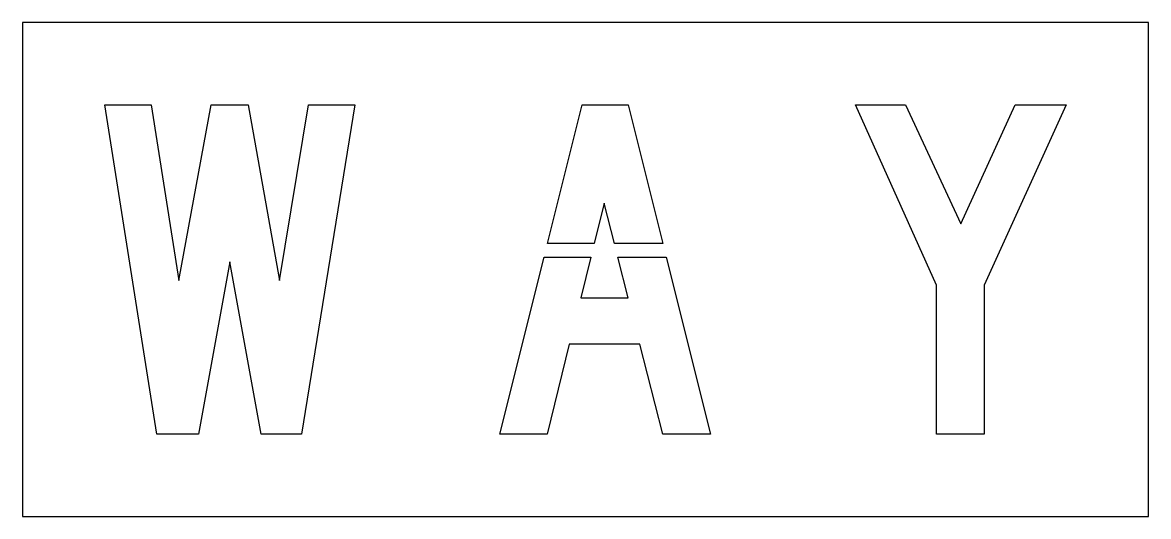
# Model space of a CAD drawing. Extents: x 0 to 41, y 0 to 18.
import ezdxf

# ---------------------------------------------------------------- set-up
doc = ezdxf.new("R2010")
doc.units = 0
doc.layers.add('CUT', color=7, linetype='Continuous')
doc.layers.add('OUTSIDE', color=1, linetype='Continuous')

msp = doc.modelspace()

# ---------------------------------------------------------------- linework, layer by layer
at = {"layer": 'CUT'}
for points in [[(7.5468, 9.2736), (6.4104, 3), (4.8948, 3), (3, 15), (4.6836, 15), (5.694, 8.6004), (6.8736, 15), (8.2212, 15), (9.3576, 8.6004), (10.41, 15), (12.0948, 15), (10.158, 3), (8.6844, 3)], [(19.1144, 9.9458), (20.3734, 15), (22.0582, 15), (23.3172, 9.9458), (21.5517, 9.9458), (21.1738, 11.4216), (20.8138, 9.9458)], [(33.284, 3), (33.284, 8.4312), (30.3368, 15), (32.1476, 15), (34.1684, 10.6632), (36.1472, 15), (38, 15), (35.0108, 8.4312), (35.0108, 3)], [(18.9894, 9.4438), (20.6914, 9.4438), (20.3314, 7.968), (22.0582, 7.968), (21.6803, 9.4438), (23.4422, 9.4438), (25.0474, 3), (23.3206, 3), (22.4782, 6.2844), (19.9102, 6.2844), (19.1098, 3), (17.3842, 3)]]:
    msp.add_lwpolyline(points, close=True, dxfattribs=at)
at = {"layer": 'OUTSIDE'}
msp.add_lwpolyline([(0, 0), (41, 0), (41, 18), (0, 18)], close=True, dxfattribs=at)

doc.saveas('drawing.dxf')
